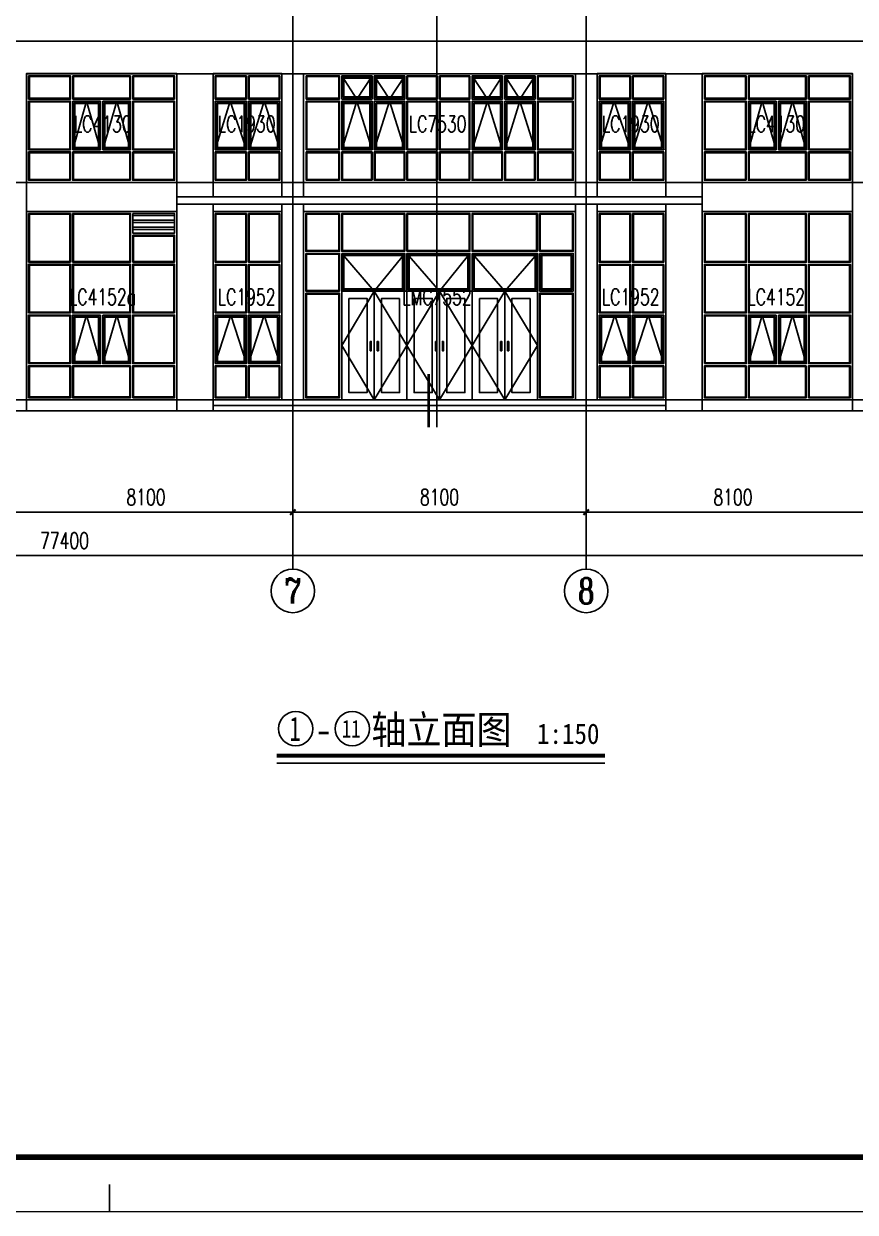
# Model space of a CAD drawing. Extents: x 1738711 to 2346805, y 1189731 to 2516152.
# Drawn here: x 2199747 to 2222697, y 2048190 to 2080978 of the extents above; entities that cross this region are included whole.
import ezdxf
from ezdxf.enums import TextEntityAlignment as Align

# ---------------------------------------------------------------- set-up
doc = ezdxf.new("R2010")
doc.units = 0
doc.header["$LTSCALE"] = 1000
doc.header["$MEASUREMENT"] = 0
doc.linetypes.add('复件 140224通州运河二期售楼部条件图_t3$0$X-ME SHAFT SH$0$X-B2$0$WATER_LINE', pattern=[0])
for name, color, linetype in [('2', 41, 'Continuous'), ('AXIS', 3, 'Continuous'), ('AXIS_TEXT', 7, 'Continuous'), ('DIM_IDEN', 3, 'Continuous'), ('DIM_SYMB', 3, 'Continuous'), ('DOTE', 1, 'Continuous'), ('PUB_TEXT', 7, 'Continuous'), ('TK', 4, 'Continuous'), ('WINDOW', 144, 'Continuous'), ('WINDOW_TEXT', 7, 'Continuous'), ('切线', 35, 'Continuous'), ('看线', 8, 'Continuous')]:
    doc.layers.add(name, color=color, linetype=linetype)
doc.styles.add('_TCH_AXIS', font='COMPLEX', dxfattribs={"bigfont": 'GBCBIG'})
doc.styles.add('_TCH_DIM_T3', font='SIMPLEX', dxfattribs={"width": 0.705882, "bigfont": 'GBCBIG'})
doc.styles.add('_TCH_WINDOW', font='SIMPLEX', dxfattribs={"height": 3.5, "bigfont": 'GBCBIG'})
doc.styles.add('COMPLEX', font='COMPLEX')
doc.styles.add('宋体', font='SIMSUN.TTF', dxfattribs={"width": 0.75})
doc.styles.add('黑体', font='simhei_0.ttf', dxfattribs={"width": 0.9})
doc.dimstyles.new('_TCH_ARCH&&150', dxfattribs={"dimtxt": 446.25, "dimasz": 150, "dimexe": 375, "dimexo": 450, "dimgap": 189.375, "dimtad": 1, "dimdec": 0, "dimzin": 0, "dimdsep": 46, "dimtxsty": '_TCH_DIM_T3', "dimblk": 'ARCHTICK', "dimcen": 0.09, "dimclrt": 7, "dimazin": 2, "dimtfac": 1, "dimtdec": 0, "dimtix": 1, "dimtmove": 2, "dimatfit": 3, "dimfxl": 1, "dimtolj": 1, "dimtzin": 0, "dimarcsym": 0})

# ---------------------------------------------------------------- blocks, each defined once
blk = doc.blocks.new('hreahrehreh')
at = {"layer": 'WINDOW', "linetype": '复件 140224通州运河二期售楼部条件图_t3$0$X-ME SHAFT SH$0$X-B2$0$WATER_LINE'}
for p, q in [((1926460, 1285758), (1926460, 1287098)), ((1927230, 1287098), (1926460, 1287098)), ((1927230, 1287098), (1927230, 1285758)), ((1927290, 1287098), (1927290, 1285758)), ((1928060, 1287098), (1927290, 1287098)), ((1928060, 1285758), (1928060, 1287098)), ((1927230, 1285758), (1926460, 1285758)), ((1928060, 1285758), (1927290, 1285758))]:
    blk.add_line(p, q, dxfattribs=at)
at = {"layer": 'WINDOW', "color": 4, "linetype": '复件 140224通州运河二期售楼部条件图_t3$0$X-ME SHAFT SH$0$X-B2$0$WATER_LINE'}
blk.add_lwpolyline([(1929335, 1284858), (1925185, 1284858), (1925185, 1287858), (1929335, 1287858)], close=True, dxfattribs=at)
at = {"layer": 'WINDOW', "linetype": '复件 140224通州运河二期售楼部条件图_t3$0$X-ME SHAFT SH$0$X-B2$0$WATER_LINE'}
for points in [[(1925245, 1287158), (1925245, 1287798), (1926400, 1287798), (1926400, 1287158), (1925245, 1287158)], [(1928060, 1287798), (1928060, 1287158), (1926460, 1287158), (1926460, 1287798), (1928060, 1287798)], [(1929275, 1287158), (1928120, 1287158), (1928120, 1287798), (1929275, 1287798), (1929275, 1287158)], [(1925245, 1285758), (1925245, 1287098), (1926400, 1287098), (1926400, 1285758), (1925245, 1285758)], [(1929275, 1287098), (1929275, 1285758), (1928120, 1285758), (1928120, 1287098), (1929275, 1287098)], [(1926400, 1284918), (1925245, 1284918), (1925245, 1285698), (1926400, 1285698), (1926400, 1284918)], [(1928060, 1284918), (1926460, 1284918), (1926460, 1285698), (1928060, 1285698), (1928060, 1284918)], [(1928120, 1285698), (1929275, 1285698), (1929275, 1284918), (1928120, 1284918), (1928120, 1285698)]]:
    blk.add_lwpolyline(points, dxfattribs=at)
for points in [[(1925265, 1287178), (1925265, 1287778), (1926380, 1287778), (1926380, 1287178)], [(1928040, 1287778), (1928040, 1287178), (1926480, 1287178), (1926480, 1287778)], [(1929255, 1287178), (1928140, 1287178), (1928140, 1287778), (1929255, 1287778)], [(1925265, 1285778), (1925265, 1287078), (1926380, 1287078), (1926380, 1285778)], [(1926500, 1287058), (1927190, 1287058), (1927190, 1285798), (1926500, 1285798)], [(1926520, 1287038), (1927170, 1287038), (1927170, 1285818), (1926520, 1285818)], [(1927330, 1285798), (1928020, 1285798), (1928020, 1287058), (1927330, 1287058)], [(1927350, 1285818), (1928000, 1285818), (1928000, 1287038), (1927350, 1287038)], [(1929255, 1287078), (1929255, 1285778), (1928140, 1285778), (1928140, 1287078)], [(1926380, 1284938), (1925265, 1284938), (1925265, 1285678), (1926380, 1285678)], [(1928040, 1284938), (1926480, 1284938), (1926480, 1285678), (1928040, 1285678)], [(1928140, 1285678), (1929255, 1285678), (1929255, 1284938), (1928140, 1284938)]]:
    blk.add_lwpolyline(points, close=True, dxfattribs=at)
at = {"layer": '看线'}
for points in [[(1927230, 1285758), (1926845, 1287098), (1926462, 1285758)], [(1927290, 1285758), (1927675, 1287098), (1928058, 1285758)]]:
    blk.add_lwpolyline(points, dxfattribs=at)
blk = doc.blocks.new('y54qy43erayh')
at = {"layer": 'WINDOW', "linetype": '复件 140224通州运河二期售楼部条件图_t3$0$X-ME SHAFT SH$0$X-B2$0$WATER_LINE'}
for p, q in [((1919488, 1287098), (1918628, 1287098)), ((1919488, 1285758), (1919488, 1287098)), ((1919548, 1285758), (1919548, 1287098)), ((1920408, 1287098), (1919548, 1287098)), ((1919488, 1285758), (1918628, 1285758)), ((1920408, 1285758), (1919548, 1285758))]:
    blk.add_line(p, q, dxfattribs=at)
at = {"layer": 'WINDOW', "color": 4, "linetype": '复件 140224通州运河二期售楼部条件图_t3$0$X-ME SHAFT SH$0$X-B2$0$WATER_LINE'}
blk.add_lwpolyline([(1920468, 1284858), (1918568, 1284858), (1918568, 1287858), (1920468, 1287858)], close=True, dxfattribs=at)
at = {"layer": 'WINDOW', "linetype": '复件 140224通州运河二期售楼部条件图_t3$0$X-ME SHAFT SH$0$X-B2$0$WATER_LINE'}
for points in [[(1918628, 1287158), (1918628, 1287798), (1919488, 1287798), (1919488, 1287158), (1918628, 1287158)], [(1920408, 1287158), (1919548, 1287158), (1919548, 1287798), (1920408, 1287798), (1920408, 1287158)], [(1918628, 1285758), (1918628, 1287098)], [(1920408, 1287098), (1920408, 1285758)], [(1919488, 1285698), (1919488, 1284918), (1918628, 1284918), (1918628, 1285698), (1919488, 1285698)], [(1920408, 1285698), (1920408, 1284918), (1919548, 1284918), (1919548, 1285698), (1920408, 1285698)]]:
    blk.add_lwpolyline(points, dxfattribs=at)
for points in [[(1918648, 1287178), (1918648, 1287778), (1919468, 1287778), (1919468, 1287178)], [(1920388, 1287178), (1919568, 1287178), (1919568, 1287778), (1920388, 1287778)], [(1918668, 1287058), (1919448, 1287058), (1919448, 1285798), (1918668, 1285798)], [(1918688, 1287038), (1919428, 1287038), (1919428, 1285818), (1918688, 1285818)], [(1920368, 1287058), (1919588, 1287058), (1919588, 1285798), (1920368, 1285798)], [(1920348, 1287038), (1919608, 1287038), (1919608, 1285818), (1920348, 1285818)], [(1919468, 1285678), (1919468, 1284938), (1918648, 1284938), (1918648, 1285678)], [(1920388, 1285678), (1920388, 1284938), (1919568, 1284938), (1919568, 1285678)]]:
    blk.add_lwpolyline(points, close=True, dxfattribs=at)
at = {"layer": '看线'}
for points in [[(1918628, 1285758), (1919043, 1287098), (1919488, 1285758)], [(1919563, 1285758), (1919978, 1287098), (1920423, 1285758)]]:
    blk.add_lwpolyline(points, dxfattribs=at)
blk = doc.blocks.new('hjertaherahreh')
at = {"layer": 'WINDOW', "linetype": '复件 140224通州运河二期售楼部条件图_t3$0$X-ME SHAFT SH$0$X-B2$0$WATER_LINE'}
for p, q in [((1954356, 1319499), (1954356, 1320839)), ((1955196, 1320839), (1954356, 1320839)), ((1955196, 1319499), (1955196, 1320839)), ((1956096, 1320839), (1955256, 1320839)), ((1955256, 1319499), (1955256, 1320839)), ((1956096, 1320839), (1956096, 1319499)), ((1956996, 1320839), (1956156, 1320839)), ((1956156, 1320839), (1956156, 1319499)), ((1956996, 1320839), (1956996, 1319499)), ((1957896, 1320839), (1957056, 1320839)), ((1957056, 1319499), (1957056, 1320839)), ((1957896, 1320839), (1957896, 1319499)), ((1958796, 1320839), (1957956, 1320839)), ((1957956, 1319499), (1957956, 1320839)), ((1958796, 1320839), (1958796, 1319499)), ((1955196, 1319499), (1954356, 1319499)), ((1956096, 1319499), (1955256, 1319499)), ((1956996, 1319499), (1956156, 1319499)), ((1957896, 1319499), (1957056, 1319499)), ((1958796, 1319499), (1957956, 1319499))]:
    blk.add_line(p, q, dxfattribs=at)
at = {"layer": 'WINDOW', "color": 4, "linetype": '复件 140224通州运河二期售楼部条件图_t3$0$X-ME SHAFT SH$0$X-B2$0$WATER_LINE'}
blk.add_lwpolyline([(1959906, 1318599), (1952406, 1318599), (1952406, 1321599), (1959906, 1321599)], close=True, dxfattribs=at)
at = {"layer": 'WINDOW', "linetype": '复件 140224通州运河二期售楼部条件图_t3$0$X-ME SHAFT SH$0$X-B2$0$WATER_LINE'}
for points in [[(1952477, 1320899), (1952477, 1321539), (1953396, 1321539), (1953396, 1320899), (1952477, 1320899)], [(1953456, 1320899), (1953456, 1321539), (1954296, 1321539), (1954296, 1320899), (1953456, 1320899)], [(1955196, 1321539), (1955196, 1320899), (1954356, 1320899), (1954356, 1321539), (1955196, 1321539)], [(1956096, 1321539), (1956096, 1320899), (1955256, 1320899), (1955256, 1321539), (1956096, 1321539)], [(1956996, 1321539), (1956996, 1320899), (1956156, 1320899), (1956156, 1321539), (1956996, 1321539)], [(1957896, 1321539), (1957896, 1320899), (1957056, 1320899), (1957056, 1321539), (1957896, 1321539)], [(1958796, 1321539), (1958796, 1320899), (1957956, 1320899), (1957956, 1321539), (1958796, 1321539)], [(1959846, 1320899), (1958856, 1320899), (1958856, 1321539), (1959846, 1321539), (1959846, 1320899)], [(1952477, 1319499), (1952477, 1320839), (1953396, 1320839), (1953396, 1319499), (1952477, 1319499)], [(1953456, 1319499), (1953456, 1320839), (1954296, 1320839), (1954296, 1319499), (1953456, 1319499)], [(1959846, 1320839), (1959846, 1319499), (1958856, 1319499), (1958856, 1320839), (1959846, 1320839)], [(1953396, 1318659), (1952477, 1318659), (1952477, 1319439), (1953396, 1319439), (1953396, 1318659)], [(1954296, 1318659), (1953456, 1318659), (1953456, 1319439), (1954296, 1319439), (1954296, 1318659)], [(1955196, 1318659), (1954356, 1318659), (1954356, 1319439), (1955196, 1319439), (1955196, 1318659)], [(1956096, 1318659), (1955256, 1318659), (1955256, 1319439), (1956096, 1319439), (1956096, 1318659)], [(1956996, 1318659), (1956156, 1318659), (1956156, 1319439), (1956996, 1319439), (1956996, 1318659)], [(1957896, 1318659), (1957056, 1318659), (1957056, 1319439), (1957896, 1319439), (1957896, 1318659)], [(1958796, 1318659), (1957956, 1318659), (1957956, 1319439), (1958796, 1319439), (1958796, 1318659)], [(1958856, 1319439), (1959846, 1319439), (1959846, 1318659), (1958856, 1318659), (1958856, 1319439)]]:
    blk.add_lwpolyline(points, dxfattribs=at)
for points in [[(1952497, 1320919), (1952497, 1321519), (1953376, 1321519), (1953376, 1320919)], [(1953496, 1320939), (1953496, 1321499), (1954256, 1321499), (1954256, 1320939)], [(1953516, 1320959), (1953516, 1321479), (1954236, 1321479), (1954236, 1320959)], [(1955156, 1321499), (1955156, 1320939), (1954396, 1320939), (1954396, 1321499)], [(1955136, 1321479), (1955136, 1320959), (1954416, 1320959), (1954416, 1321479)], [(1956076, 1321519), (1956076, 1320919), (1955276, 1320919), (1955276, 1321519)], [(1956976, 1321519), (1956976, 1320919), (1956176, 1320919), (1956176, 1321519)], [(1957856, 1321499), (1957856, 1320939), (1957096, 1320939), (1957096, 1321499)], [(1957836, 1321479), (1957836, 1320959), (1957116, 1320959), (1957116, 1321479)], [(1958756, 1321499), (1958756, 1320939), (1957996, 1320939), (1957996, 1321499)], [(1958736, 1321479), (1958736, 1320959), (1958016, 1320959), (1958016, 1321479)], [(1959826, 1320919), (1958876, 1320919), (1958876, 1321519), (1959826, 1321519)], [(1952497, 1319519), (1952497, 1320819), (1953376, 1320819), (1953376, 1319519)], [(1953496, 1319539), (1953496, 1320799), (1954256, 1320799), (1954256, 1319539)], [(1953516, 1319559), (1953516, 1320779), (1954236, 1320779), (1954236, 1319559)], [(1954396, 1320799), (1955156, 1320799), (1955156, 1319539), (1954396, 1319539)], [(1954416, 1320779), (1955136, 1320779), (1955136, 1319559), (1954416, 1319559)], [(1955276, 1320819), (1956076, 1320819), (1956076, 1319519), (1955276, 1319519)], [(1956176, 1320819), (1956976, 1320819), (1956976, 1319519), (1956176, 1319519)], [(1957096, 1320799), (1957856, 1320799), (1957856, 1319539), (1957096, 1319539)], [(1957116, 1320779), (1957836, 1320779), (1957836, 1319559), (1957116, 1319559)], [(1957996, 1320799), (1958756, 1320799), (1958756, 1319539), (1957996, 1319539)], [(1958016, 1320779), (1958736, 1320779), (1958736, 1319559), (1958016, 1319559)], [(1959826, 1320819), (1959826, 1319519), (1958876, 1319519), (1958876, 1320819)], [(1953376, 1318679), (1952497, 1318679), (1952497, 1319419), (1953376, 1319419)], [(1954276, 1318679), (1953476, 1318679), (1953476, 1319419), (1954276, 1319419)], [(1955176, 1318679), (1954376, 1318679), (1954376, 1319419), (1955176, 1319419)], [(1956076, 1318679), (1955276, 1318679), (1955276, 1319419), (1956076, 1319419)], [(1956976, 1318679), (1956176, 1318679), (1956176, 1319419), (1956976, 1319419)], [(1957876, 1318679), (1957076, 1318679), (1957076, 1319419), (1957876, 1319419)], [(1958776, 1318679), (1957976, 1318679), (1957976, 1319419), (1958776, 1319419)], [(1958876, 1319419), (1959826, 1319419), (1959826, 1318679), (1958876, 1318679)]]:
    blk.add_lwpolyline(points, close=True, dxfattribs=at)
at = {"layer": '看线'}
for points in [[(1953456, 1321539), (1953876, 1320899), (1954296, 1321539)], [(1954356, 1321539), (1954776, 1320899), (1955196, 1321539)], [(1957056, 1321539), (1957476, 1320899), (1957896, 1321539)], [(1957956, 1321539), (1958376, 1320899), (1958796, 1321539)], [(1953456, 1319499), (1953876, 1320839), (1954296, 1319499)], [(1954356, 1319499), (1954776, 1320839), (1955196, 1319499)], [(1957056, 1319499), (1957476, 1320839), (1957896, 1319499)], [(1957956, 1319499), (1958376, 1320839), (1958796, 1319499)]]:
    blk.add_lwpolyline(points, dxfattribs=at)
blk = doc.blocks.new('heraheraherh333')
at = {"layer": '看线'}
h = blk.add_hatch(dxfattribs=at)
h.set_pattern_fill('ANSI32', color=256, scale=40, angle=135, style=0)
h.set_pattern_definition([(180, (0, 0), (-1e-14, -190.5), []), (180, (-63.5, 63.5), (-1e-14, -190.5), [])])
h.paths.add_polyline_path([(1959710, 1290063), (1959710, 1289523), (1960865, 1289523), (1960865, 1290063)])
at = {"layer": 'WINDOW', "color": 4, "linetype": '复件 140224通州运河二期售楼部条件图_t3$0$X-ME SHAFT SH$0$X-B2$0$WATER_LINE'}
blk.add_lwpolyline([(1956775, 1290123), (1960925, 1290123), (1960925, 1284923), (1956775, 1284923)], close=True, dxfattribs=at)
at = {"layer": 'WINDOW', "linetype": '复件 140224通州运河二期售楼部条件图_t3$0$X-ME SHAFT SH$0$X-B2$0$WATER_LINE'}
for points in [[(1957990, 1290063), (1957990, 1288723), (1956835, 1288723), (1956835, 1290063), (1957990, 1290063)], [(1958050, 1290063), (1959650, 1290063), (1959650, 1288723), (1958050, 1288723), (1958050, 1290063)], [(1959710, 1290063), (1959710, 1289523), (1960865, 1289523), (1960865, 1290063), (1959710, 1290063)], [(1959710, 1289463), (1959710, 1288723), (1960865, 1288723), (1960865, 1289463), (1959710, 1289463)], [(1956835, 1287323), (1956835, 1288663), (1957990, 1288663), (1957990, 1287323), (1956835, 1287323)], [(1959650, 1288663), (1959650, 1287323), (1958050, 1287323), (1958050, 1288663), (1959650, 1288663)], [(1960865, 1287323), (1960865, 1288663), (1959710, 1288663), (1959710, 1287323), (1960865, 1287323)], [(1956835, 1285923), (1956835, 1287263), (1957990, 1287263), (1957990, 1285923), (1956835, 1285923)], [(1958820, 1287263), (1958820, 1285923), (1958050, 1285923), (1958050, 1287263), (1958820, 1287263)], [(1958880, 1287263), (1959650, 1287263), (1959650, 1285923), (1958880, 1285923), (1958880, 1287263)], [(1960865, 1285923), (1960865, 1287263), (1959710, 1287263), (1959710, 1285923), (1960865, 1285923)], [(1957990, 1284983), (1956835, 1284983), (1956835, 1285863), (1957990, 1285863), (1957990, 1284983)], [(1959650, 1285863), (1959650, 1284983), (1958050, 1284983), (1958050, 1285863), (1959650, 1285863)], [(1959710, 1284983), (1960865, 1284983), (1960865, 1285863), (1959710, 1285863), (1959710, 1284983)]]:
    blk.add_lwpolyline(points, dxfattribs=at)
for points in [[(1957970, 1290043), (1957970, 1288743), (1956855, 1288743), (1956855, 1290043)], [(1958070, 1290043), (1959630, 1290043), (1959630, 1288743), (1958070, 1288743)], [(1959730, 1289443), (1959730, 1288743), (1960845, 1288743), (1960845, 1289443)], [(1956855, 1287343), (1956855, 1288643), (1957970, 1288643), (1957970, 1287343)], [(1959630, 1288643), (1959630, 1287343), (1958070, 1287343), (1958070, 1288643)], [(1960845, 1287343), (1960845, 1288643), (1959730, 1288643), (1959730, 1287343)], [(1956855, 1285943), (1956855, 1287243), (1957970, 1287243), (1957970, 1285943)], [(1958780, 1287223), (1958780, 1285963), (1958090, 1285963), (1958090, 1287223)], [(1958760, 1287203), (1958760, 1285983), (1958110, 1285983), (1958110, 1287203)], [(1958920, 1287223), (1959610, 1287223), (1959610, 1285963), (1958920, 1285963)], [(1958940, 1287203), (1959590, 1287203), (1959590, 1285983), (1958940, 1285983)], [(1960845, 1285943), (1960845, 1287243), (1959730, 1287243), (1959730, 1285943)], [(1957970, 1285003), (1956855, 1285003), (1956855, 1285843), (1957970, 1285843)], [(1959630, 1285843), (1959630, 1285003), (1958070, 1285003), (1958070, 1285843)], [(1959730, 1285003), (1960845, 1285003), (1960845, 1285843), (1959730, 1285843)]]:
    blk.add_lwpolyline(points, close=True, dxfattribs=at)
at = {"layer": '看线'}
for points in [[(1958050, 1285923), (1958435, 1287263), (1958820, 1285923)], [(1958880, 1285923), (1959265, 1287263), (1959650, 1285923)]]:
    blk.add_lwpolyline(points, dxfattribs=at)
blk = doc.blocks.new('jrthjtrehre')
at = {"layer": 'WINDOW', "color": 4, "linetype": '复件 140224通州运河二期售楼部条件图_t3$0$X-ME SHAFT SH$0$X-B2$0$WATER_LINE'}
blk.add_lwpolyline([(1942050, 1282288), (1943950, 1282288), (1943950, 1277088), (1942050, 1277088)], close=True, dxfattribs=at)
at = {"layer": 'WINDOW', "linetype": '复件 140224通州运河二期售楼部条件图_t3$0$X-ME SHAFT SH$0$X-B2$0$WATER_LINE'}
for points in [[(1942970, 1282228), (1942970, 1280888), (1942110, 1280888), (1942110, 1282228), (1942970, 1282228)], [(1943030, 1282228), (1943890, 1282228), (1943890, 1280888), (1943030, 1280888), (1943030, 1282228)], [(1942110, 1279488), (1942110, 1280828), (1942970, 1280828), (1942970, 1279488), (1942110, 1279488)], [(1943890, 1280828), (1943890, 1279488), (1943030, 1279488), (1943030, 1280828), (1943890, 1280828)], [(1942110, 1278088), (1942110, 1279428), (1942970, 1279428), (1942970, 1278088), (1942110, 1278088)], [(1943890, 1279428), (1943890, 1278088), (1943030, 1278088), (1943030, 1279428), (1943890, 1279428)], [(1942970, 1277148), (1942110, 1277148), (1942110, 1278028), (1942970, 1278028), (1942970, 1277148)], [(1943890, 1278028), (1943890, 1277148), (1943030, 1277148), (1943030, 1278028), (1943890, 1278028)]]:
    blk.add_lwpolyline(points, dxfattribs=at)
for points in [[(1942950, 1282208), (1942950, 1280908), (1942130, 1280908), (1942130, 1282208)], [(1943050, 1282208), (1943870, 1282208), (1943870, 1280908), (1943050, 1280908)], [(1942130, 1279508), (1942130, 1280808), (1942950, 1280808), (1942950, 1279508)], [(1943870, 1280808), (1943870, 1279508), (1943050, 1279508), (1943050, 1280808)], [(1942150, 1278128), (1942150, 1279388), (1942930, 1279388), (1942930, 1278128)], [(1942170, 1278148), (1942170, 1279368), (1942910, 1279368), (1942910, 1278148)], [(1943850, 1279388), (1943850, 1278128), (1943070, 1278128), (1943070, 1279388)], [(1943830, 1279368), (1943830, 1278148), (1943090, 1278148), (1943090, 1279368)], [(1942950, 1277168), (1942130, 1277168), (1942130, 1278008), (1942950, 1278008)], [(1943870, 1278008), (1943870, 1277168), (1943050, 1277168), (1943050, 1278008)]]:
    blk.add_lwpolyline(points, close=True, dxfattribs=at)
at = {"layer": '看线'}
for points in [[(1942110, 1278088), (1942540, 1279428), (1942970, 1278088)], [(1943030, 1278088), (1943460, 1279428), (1943890, 1278088)]]:
    blk.add_lwpolyline(points, dxfattribs=at)
blk = doc.blocks.new('jrthertareh')
at = {"layer": 'WINDOW', "color": 4, "linetype": '复件 140224通州运河二期售楼部条件图_t3$0$X-ME SHAFT SH$0$X-B2$0$WATER_LINE'}
blk.add_lwpolyline([(1950586, 1282584), (1954736, 1282584), (1954736, 1277384), (1950586, 1277384)], close=True, dxfattribs=at)
at = {"layer": 'WINDOW', "linetype": '复件 140224通州运河二期售楼部条件图_t3$0$X-ME SHAFT SH$0$X-B2$0$WATER_LINE'}
for points in [[(1951801, 1282524), (1951801, 1281184), (1950646, 1281184), (1950646, 1282524), (1951801, 1282524)], [(1951861, 1282524), (1953461, 1282524), (1953461, 1281184), (1951861, 1281184), (1951861, 1282524)], [(1953521, 1282524), (1953521, 1281184), (1954676, 1281184), (1954676, 1282524), (1953521, 1282524)], [(1950646, 1279784), (1950646, 1281124), (1951801, 1281124), (1951801, 1279784), (1950646, 1279784)], [(1953461, 1281124), (1953461, 1279784), (1951861, 1279784), (1951861, 1281124), (1953461, 1281124)], [(1954676, 1279784), (1954676, 1281124), (1953521, 1281124), (1953521, 1279784), (1954676, 1279784)], [(1950646, 1278384), (1950646, 1279724), (1951801, 1279724), (1951801, 1278384), (1950646, 1278384)], [(1952631, 1279724), (1952631, 1278384), (1951861, 1278384), (1951861, 1279724), (1952631, 1279724)], [(1952691, 1279724), (1953461, 1279724), (1953461, 1278384), (1952691, 1278384), (1952691, 1279724)], [(1954676, 1278384), (1954676, 1279724), (1953521, 1279724), (1953521, 1278384), (1954676, 1278384)], [(1951801, 1277444), (1950646, 1277444), (1950646, 1278324), (1951801, 1278324), (1951801, 1277444)], [(1953461, 1278324), (1953461, 1277444), (1951861, 1277444), (1951861, 1278324), (1953461, 1278324)], [(1953521, 1277444), (1954676, 1277444), (1954676, 1278324), (1953521, 1278324), (1953521, 1277444)]]:
    blk.add_lwpolyline(points, dxfattribs=at)
for points in [[(1951781, 1282504), (1951781, 1281204), (1950666, 1281204), (1950666, 1282504)], [(1951881, 1282504), (1953441, 1282504), (1953441, 1281204), (1951881, 1281204)], [(1953541, 1282504), (1953541, 1281204), (1954656, 1281204), (1954656, 1282504)], [(1950666, 1279804), (1950666, 1281104), (1951781, 1281104), (1951781, 1279804)], [(1953441, 1281104), (1953441, 1279804), (1951881, 1279804), (1951881, 1281104)], [(1954656, 1279804), (1954656, 1281104), (1953541, 1281104), (1953541, 1279804)], [(1950666, 1278404), (1950666, 1279704), (1951781, 1279704), (1951781, 1278404)], [(1952591, 1279684), (1952591, 1278424), (1951901, 1278424), (1951901, 1279684)], [(1952571, 1279664), (1952571, 1278444), (1951921, 1278444), (1951921, 1279664)], [(1952731, 1279684), (1953421, 1279684), (1953421, 1278424), (1952731, 1278424)], [(1952751, 1279664), (1953401, 1279664), (1953401, 1278444), (1952751, 1278444)], [(1954656, 1278404), (1954656, 1279704), (1953541, 1279704), (1953541, 1278404)], [(1951781, 1277464), (1950666, 1277464), (1950666, 1278304), (1951781, 1278304)], [(1953441, 1278304), (1953441, 1277464), (1951881, 1277464), (1951881, 1278304)], [(1953541, 1277464), (1954656, 1277464), (1954656, 1278304), (1953541, 1278304)]]:
    blk.add_lwpolyline(points, close=True, dxfattribs=at)
at = {"layer": '看线'}
for points in [[(1951861, 1278384), (1952246, 1279724), (1952631, 1278384)], [(1952691, 1278384), (1953076, 1279724), (1953461, 1278384)]]:
    blk.add_lwpolyline(points, dxfattribs=at)
blk = doc.blocks.new('jhtaer4herherhre')
at = {"layer": 'WINDOW', "linetype": '复件 140224通州运河二期售楼部条件图_t3$0$X-ME SHAFT SH$0$X-B2$0$WATER_LINE'}
for p, q in [((2033500, 1316963), (2033500, 1313963)), ((2035300, 1316963), (2035300, 1313963)), ((2037100, 1316963), (2037100, 1313963))]:
    blk.add_line(p, q, dxfattribs=at)
at = {"layer": 'WINDOW', "color": 4, "linetype": '复件 140224通州运河二期售楼部条件图_t3$0$X-ME SHAFT SH$0$X-B2$0$WATER_LINE'}
blk.add_lwpolyline([(2039050, 1319163), (2031550, 1319163), (2031550, 1313963), (2039050, 1313963)], close=True, dxfattribs=at)
at = {"layer": 'WINDOW', "linetype": '复件 140224通州运河二期售楼部条件图_t3$0$X-ME SHAFT SH$0$X-B2$0$WATER_LINE'}
for points in [[(2032540, 1319103), (2031610, 1319103), (2031610, 1318063), (2032540, 1318063), (2032540, 1319103)], [(2034340, 1319103), (2032600, 1319103), (2032600, 1318063), (2034340, 1318063), (2034340, 1319103)], [(2034400, 1319103), (2034400, 1318063), (2036140, 1318063), (2036140, 1319103), (2034400, 1319103)], [(2038000, 1319103), (2036200, 1319103), (2036200, 1318063), (2038000, 1318063), (2038000, 1319103)], [(2038990, 1319103), (2038060, 1319103), (2038060, 1318063), (2038990, 1318063), (2038990, 1319103)], [(2031610, 1318003), (2031610, 1316963), (2032540, 1316963), (2032540, 1318003), (2031610, 1318003)], [(2032600, 1318003), (2032600, 1316963), (2034340, 1316963), (2034340, 1318003), (2032600, 1318003)], [(2036140, 1316963), (2036140, 1318003), (2034400, 1318003), (2034400, 1316963), (2036140, 1316963)], [(2036200, 1318003), (2036200, 1316963), (2038000, 1316963), (2038000, 1318003), (2036200, 1318003)], [(2038060, 1318003), (2038060, 1316963), (2038990, 1316963), (2038990, 1318003), (2038060, 1318003)], [(2031610, 1316903), (2031610, 1314023), (2032540, 1314023), (2032540, 1316903), (2031610, 1316903)], [(2038060, 1316903), (2038060, 1314023), (2038990, 1314023), (2038990, 1316903), (2038060, 1316903)]]:
    blk.add_lwpolyline(points, dxfattribs=at)
for points in [[(2032520, 1319083), (2031630, 1319083), (2031630, 1318083), (2032520, 1318083)], [(2034320, 1319083), (2032620, 1319083), (2032620, 1318083), (2034320, 1318083)], [(2034420, 1319083), (2034420, 1318083), (2036120, 1318083), (2036120, 1319083)], [(2037980, 1319083), (2036220, 1319083), (2036220, 1318083), (2037980, 1318083)], [(2038970, 1319083), (2038080, 1319083), (2038080, 1318083), (2038970, 1318083)], [(2031630, 1317983), (2031630, 1316983), (2032520, 1316983), (2032520, 1317983)], [(2032640, 1317963), (2032640, 1317003), (2034300, 1317003), (2034300, 1317963)], [(2032660, 1317943), (2032660, 1317023), (2034280, 1317023), (2034280, 1317943)], [(2036100, 1317003), (2036100, 1317963), (2034440, 1317963), (2034440, 1317003)], [(2036080, 1317023), (2036080, 1317943), (2034460, 1317943), (2034460, 1317023)], [(2036240, 1317963), (2036240, 1317003), (2037960, 1317003), (2037960, 1317963)], [(2036260, 1317943), (2036260, 1317023), (2037940, 1317023), (2037940, 1317943)], [(2038100, 1317963), (2038100, 1317003), (2038950, 1317003), (2038950, 1317963)], [(2038120, 1317943), (2038120, 1317023), (2038930, 1317023), (2038930, 1317943)], [(2031630, 1316883), (2031630, 1314043), (2032520, 1314043), (2032520, 1316883)], [(2032600, 1313963), (2034400, 1313963), (2034400, 1316963), (2032600, 1316963)], [(2034400, 1313963), (2036200, 1313963), (2036200, 1316963), (2034400, 1316963)], [(2036200, 1313963), (2038000, 1313963), (2038000, 1316963), (2036200, 1316963)], [(2038080, 1316883), (2038080, 1314043), (2038970, 1314043), (2038970, 1316883)], [(2032800, 1316763), (2033300, 1316763), (2033300, 1314163), (2032800, 1314163)], [(2034200, 1316763), (2033700, 1316763), (2033700, 1314163), (2034200, 1314163)], [(2034600, 1316763), (2035100, 1316763), (2035100, 1314163), (2034600, 1314163)], [(2036000, 1316763), (2035500, 1316763), (2035500, 1314163), (2036000, 1314163)], [(2036400, 1316763), (2036900, 1316763), (2036900, 1314163), (2036400, 1314163)], [(2037800, 1316763), (2037300, 1316763), (2037300, 1314163), (2037800, 1314163)]]:
    blk.add_lwpolyline(points, close=True, dxfattribs=at)
at = {"layer": '看线'}
for points in [[(2034340, 1318003), (2033500, 1316963), (2032600, 1318003)], [(2036140, 1318003), (2035300, 1316963), (2034400, 1318003)], [(2038000, 1318003), (2037100, 1316963), (2036200, 1318003)], [(2033500, 1316963), (2032600, 1315463), (2033500, 1313963)], [(2033500, 1316963), (2034400, 1315463), (2033500, 1313963)], [(2035300, 1316963), (2034400, 1315463), (2035300, 1313963)], [(2035300, 1316963), (2036200, 1315463), (2035300, 1313963)], [(2037100, 1316963), (2036200, 1315463), (2037100, 1313963)], [(2037100, 1316963), (2038000, 1315463), (2037100, 1313963)]]:
    blk.add_lwpolyline(points, dxfattribs=at)
for points in [[(2033387, 1315574), (2033418, 1315574), (2033418, 1315317), (2033387, 1315317)], [(2033613, 1315574), (2033581, 1315574), (2033581, 1315317), (2033613, 1315317)], [(2035187, 1315574), (2035218, 1315574), (2035218, 1315317), (2035187, 1315317)], [(2035413, 1315574), (2035381, 1315574), (2035381, 1315317), (2035413, 1315317)], [(2036987, 1315574), (2037018, 1315574), (2037018, 1315317), (2036987, 1315317)], [(2037213, 1315574), (2037181, 1315574), (2037181, 1315317), (2037213, 1315317)]]:
    blk.add_lwpolyline(points, close=True, dxfattribs=at)
blk = doc.blocks.new('hjashrtahreahe')
blk.add_line((42800, 0), (42800, 500))
at = {"const_width": 25}
blk.add_lwpolyline([(42800, 500), (42800, 0)], dxfattribs=at)
at = {"layer": 'TK', "color": 7, "const_width": 25}
blk.add_lwpolyline([(0, 59400), (84100, 59400), (84100, 0), (0, 0)], close=True, dxfattribs=at)
at = {"layer": 'TK', "color": 3, "const_width": 100}
blk.add_lwpolyline([(2500, 1000), (2500, 58400), (83100, 58400), (83100, 1000)], close=True, dxfattribs=at)
at = {"layer": 'TK', "style": '宋体', "width": 0.75}
for tag, height, p in [('项目负责人', 350, (6003, 57089)), ('专业负责人', 350, (6003, 56224)), ('设计人', 350, (6003, 55419)), ('版号1', 250, (77304, 22193)), ('时间1', 250, (82405, 22193)), ('版号2', 250, (77304, 21593)), ('时间2', 250, (82405, 21593)), ('版号3', 250, (77304, 20993)), ('时间3', 250, (82405, 20993)), ('建筑会签', 0.0001, (78978, 2403)), ('电气会签', 0.0001, (82128, 2403)), ('结构会签', 0.0001, (78978, 1803)), ('暖通会签', 0.0001, (82128, 1803)), ('给排水会签', 0.0001, (78978, 1250)), ('智能化会签', 0.0001, (82128, 1250))]:
    blk.add_attdef(tag, text='', height=height, dxfattribs=at).set_placement(p, align=Align.CENTER)
for tag, p in [('合作设计单位', (80816, 48986)), ('版号说明1', (79854, 22318)), ('版号说明2', (79854, 21718)), ('版号说明3', (79854, 21118)), ('浙江绿储科技有限公司', (80545, 16036)), ('百兆瓦级集中式熔盐储能关键', (80545, 14953)), ('设备研发及制造基地项目', (80545, 14603)), ('1#研发楼', (80545, 13636)), ('图名', (80545, 12436)), ('工程编号', (78978, 11461)), ('子项编号', (82128, 11461)), ('建筑', (78978, 10711)), ('图号', (82128, 10711)), ('施工图', (78978, 9961)), ('2023.03', (82128, 9961)), ('审定', (79353, 8461)), ('审核', (79353, 7711)), ('工程负责', (79353, 6961)), ('专业负责', (79353, 6211)), ('设计', (79353, 5461)), ('制图', (79353, 4711)), ('校对', (79353, 3961))]:
    blk.add_attdef(tag, text='', height=250, dxfattribs=at).set_placement(p, align=Align.MIDDLE_CENTER)
blk = doc.blocks.new('_ArchTick')
at = {"color": 0, "linetype": 'ByBlock', "const_width": 0.4}
blk.add_lwpolyline([(-0.5, -0.5), (0.5, 0.5)], dxfattribs=at)
blk = doc.blocks.new('*D3627')
at = {"layer": 'AXIS', "color": 0, "lineweight": -2, "transparency": 16777216}
for p, q in [((2199072, 2069851), (2199072, 2067130)), ((2207172, 2069851), (2207172, 2067130)), ((2199072, 2067505), (2207172, 2067505))]:
    blk.add_line(p, q, dxfattribs=at)
at = {"layer": 'Defpoints', "color": 0, "transparency": 16777216}
for p in [(2199072, 2070301), (2207172, 2070301), (2207172, 2067505)]:
    blk.add_point(p, dxfattribs=at)
at = {"layer": 'AXIS', "color": 0, "lineweight": -2, "transparency": 16777216, "xscale": 150, "yscale": 150, "zscale": 150, "rotation": 180}
blk.add_blockref('_ArchTick', (2199072, 2067505), dxfattribs=at)
at = {"layer": 'AXIS', "color": 0, "lineweight": -2, "transparency": 16777216, "xscale": 150, "yscale": 150, "zscale": 150}
blk.add_blockref('_ArchTick', (2207172, 2067505), dxfattribs=at)
at = {"layer": 'AXIS', "color": 7, "transparency": 16777216, "insert": (2203122, 2067918), "char_height": 446.2, "attachment_point": 5, "style": '_TCH_DIM_T3'}
blk.add_mtext('\\A1;8100', dxfattribs=at)
blk = doc.blocks.new('*D3628')
at = {"layer": 'AXIS', "color": 0, "lineweight": -2, "transparency": 16777216}
for p, q in [((2207172, 2069851), (2207172, 2067130)), ((2215272, 2069851), (2215272, 2067130)), ((2207172, 2067505), (2215272, 2067505))]:
    blk.add_line(p, q, dxfattribs=at)
at = {"layer": 'Defpoints', "color": 0, "transparency": 16777216}
for p in [(2207172, 2070301), (2215272, 2070301), (2215272, 2067505)]:
    blk.add_point(p, dxfattribs=at)
at = {"layer": 'AXIS', "color": 0, "lineweight": -2, "transparency": 16777216, "xscale": 150, "yscale": 150, "zscale": 150, "rotation": 180}
blk.add_blockref('_ArchTick', (2207172, 2067505), dxfattribs=at)
at = {"layer": 'AXIS', "color": 0, "lineweight": -2, "transparency": 16777216, "xscale": 150, "yscale": 150, "zscale": 150}
blk.add_blockref('_ArchTick', (2215272, 2067505), dxfattribs=at)
at = {"layer": 'AXIS', "color": 7, "transparency": 16777216, "insert": (2211222, 2067918), "char_height": 446.2, "attachment_point": 5, "style": '_TCH_DIM_T3'}
blk.add_mtext('\\A1;8100', dxfattribs=at)
blk = doc.blocks.new('*D3629')
at = {"layer": 'AXIS', "color": 0, "lineweight": -2, "transparency": 16777216}
for p, q in [((2215272, 2069851), (2215272, 2067130)), ((2223372, 2069851), (2223372, 2067130)), ((2215272, 2067505), (2223372, 2067505))]:
    blk.add_line(p, q, dxfattribs=at)
at = {"layer": 'Defpoints', "color": 0, "transparency": 16777216}
for p in [(2215272, 2070301), (2223372, 2070301), (2223372, 2067505)]:
    blk.add_point(p, dxfattribs=at)
at = {"layer": 'AXIS', "color": 0, "lineweight": -2, "transparency": 16777216, "xscale": 150, "yscale": 150, "zscale": 150, "rotation": 180}
blk.add_blockref('_ArchTick', (2215272, 2067505), dxfattribs=at)
at = {"layer": 'AXIS', "color": 0, "lineweight": -2, "transparency": 16777216, "xscale": 150, "yscale": 150, "zscale": 150}
blk.add_blockref('_ArchTick', (2223372, 2067505), dxfattribs=at)
at = {"layer": 'AXIS', "color": 7, "transparency": 16777216, "insert": (2219322, 2067918), "char_height": 446.2, "attachment_point": 5, "style": '_TCH_DIM_T3'}
blk.add_mtext('\\A1;8100', dxfattribs=at)
blk = doc.blocks.new('*D3632')
at = {"layer": 'AXIS', "color": 0, "lineweight": -2, "transparency": 16777216}
for p, q in [((2162172, 2069851), (2162172, 2065930)), ((2239572, 2069851), (2239572, 2065930)), ((2162172, 2066305), (2239572, 2066305))]:
    blk.add_line(p, q, dxfattribs=at)
at = {"layer": 'Defpoints', "color": 0, "transparency": 16777216}
for p in [(2162172, 2070301), (2239572, 2070301), (2239572, 2066305)]:
    blk.add_point(p, dxfattribs=at)
at = {"layer": 'AXIS', "color": 0, "lineweight": -2, "transparency": 16777216, "xscale": 150, "yscale": 150, "zscale": 150, "rotation": 180}
blk.add_blockref('_ArchTick', (2162172, 2066305), dxfattribs=at)
at = {"layer": 'AXIS', "color": 0, "lineweight": -2, "transparency": 16777216, "xscale": 150, "yscale": 150, "zscale": 150}
blk.add_blockref('_ArchTick', (2239572, 2066305), dxfattribs=at)
at = {"layer": 'AXIS', "color": 7, "transparency": 16777216, "insert": (2200872, 2066718), "char_height": 446.2, "attachment_point": 5, "style": '_TCH_DIM_T3'}
blk.add_mtext('\\A1;77400', dxfattribs=at)
blk = doc.blocks.new('_AXISO')
blk.add_circle((0, 0), 0.5)
at = {"layer": 'AXIS_TEXT', "style": 'COMPLEX', "width": 1.041667}
blk.add_attdef('A', text='', height=0.56, dxfattribs=at).set_placement((-0.25, -0.28), (0.25, -0.28), align=Align.FIT)

msp = doc.modelspace()

# ---------------------------------------------------------------- linework, layer by layer
at = {"layer": '2'}
for p, q in [((2199822.3, 2079601.5), (2199822.3, 2070301.5)), ((2199822.3, 2079601.5), (2222622.3, 2079601.5)), ((2203972.3, 2079601.5), (2203972.3, 2070301.5)), ((2204972.3, 2079601.5), (2204972.3, 2076201.5)), ((2206872.3, 2079601.5), (2206872.3, 2076201.5)), ((2207472.3, 2079601.5), (2207472.3, 2076201.5)), ((2214972.3, 2079601.5), (2214972.3, 2076201.5)), ((2215572.3, 2079601.5), (2215572.3, 2076201.5)), ((2217472.3, 2079601.5), (2217472.3, 2076201.5)), ((2218472.3, 2079601.5), (2218472.3, 2070301.5)), ((2222622.3, 2079601.5), (2222622.3, 2070301.5)), ((2207472.3, 2076601.5), (2214972.3, 2076601.5)), ((2215572.3, 2076601.5), (2217472.3, 2076601.5)), ((2218472.3, 2076601.5), (2222622.3, 2076601.5)), ((2204972.3, 2076001.5), (2204972.3, 2070301.5)), ((2206872.3, 2076001.5), (2206872.3, 2070601.5)), ((2207472.3, 2076001.5), (2207472.3, 2070601.5)), ((2214972.3, 2076001.5), (2214972.3, 2070601.5)), ((2215572.3, 2076001.5), (2215572.3, 2070601.5)), ((2217472.3, 2076001.5), (2217472.3, 2070301.5)), ((2207472.3, 2075801.5), (2214972.3, 2075801.5)), ((2215572.3, 2075801.5), (2217472.3, 2075801.5)), ((2218472.3, 2075801.5), (2222622.3, 2075801.5)), ((2204972.3, 2070601.5), (2217472.3, 2070601.5)), ((2204972.3, 2070451.5), (2217472.3, 2070451.5))]:
    msp.add_line(p, q, dxfattribs=at)
at = {"layer": 'AXIS'}
for p, q in [((2207172.3, 2069995.3), (2207172.3, 2065930.4)), ((2215272.3, 2069995.3), (2215272.3, 2065930.4))]:
    msp.add_line(p, q, dxfattribs=at)
at = {"layer": 'DIM_IDEN'}
msp.add_line((2211147.6, 2069847.7), (2211147.6, 2122503), dxfattribs=at)
at = {"layer": 'DIM_IDEN', "const_width": 75}
msp.add_lwpolyline([(2210922.6, 2069847.7), (2210922.6, 2071317.7)], dxfattribs=at)
at = {"layer": 'DIM_SYMB', "const_width": 105}
msp.add_lwpolyline([(2206729.4, 2060784.8), (2215786.3, 2060784.8)], dxfattribs=at)
at = {"layer": 'DIM_SYMB'}
msp.add_lwpolyline([(2206729.4, 2060574.8), (2215786.3, 2060574.8)], dxfattribs=at)
at = {"layer": 'DOTE'}
for p, q in [((2207172.3, 2118601.5), (2207172.3, 2067941.2)), ((2215272.3, 2118601.5), (2215272.3, 2067941.2)), ((2157576.5, 2080501.5), (2243708.8, 2080501.5)), ((2157576.5, 2076601.5), (2243708.8, 2076601.5)), ((2157576.5, 2070601.5), (2243708.8, 2070601.5)), ((2157576.5, 2070301.5), (2243708.8, 2070301.5))]:
    msp.add_line(p, q, dxfattribs=at)
at = {"layer": 'PUB_TEXT', "color": 7}
for centre in [(2207254.4, 2061530), (2208814.8, 2061530)]:
    msp.add_circle(centre, 472.5, dxfattribs=at)
at = {"layer": 'WINDOW', "color": 4, "linetype": '复件 140224通州运河二期售楼部条件图_t3$0$X-ME SHAFT SH$0$X-B2$0$WATER_LINE'}
msp.add_lwpolyline([(2203972.3, 2076201.5), (2218472.3, 2076201.5), (2218472.3, 2076001.5), (2203972.3, 2076001.5)], close=True, dxfattribs=at)
at = {"layer": '切线', "const_width": 50}
msp.add_lwpolyline([(2243708.8, 2070301.5), (2157576.5, 2070301.5)], dxfattribs=at)

# ---------------------------------------------------------------- block references
at = {"xscale": 1.5, "yscale": 1.5, "zscale": 1.5}
msp.add_blockref('hjashrtahreahe', (2137913.5, 2048209.1), dxfattribs=at)
for name, p in [('hreahrehreh', (274637.4, 791743.8)), ('y54qy43erayh', (286404.3, 791743.8)), ('hjertaherahreh', (255066.7, 758002.6)), ('y54qy43erayh', (297004.3, 791743.8)), ('hreahrehreh', (293287.4, 791743.8)), ('heraheraherh333', (243046.8, 785679)), ('jrthjtrehre', (262922.6, 793513.3)), ('jhtaer4herherhre', (175922.6, 756638.7)), ('jrthjtrehre', (273522.6, 793513.3)), ('jrthertareh', (267886.1, 793217.2))]:
    msp.add_blockref(name, p)
at = {"layer": 'AXIS'}
ref = msp.add_blockref('_AXISO', (2207172.3, 2065330.4), dxfattribs=dict(at, xscale=1200, yscale=1200, zscale=1200))
ref.add_attrib('A', '7', dxfattribs={"layer": 'AXIS_TEXT', "ltscale": 0.5, "height": 698.9, "style": '_TCH_AXIS'}).set_placement((2206939.3, 2064980.9), (2207405.2, 2064980.9), align=Align.FIT)
ref = msp.add_blockref('_AXISO', (2215272.3, 2065330.4), dxfattribs=dict(at, xscale=1200, yscale=1200, zscale=1200))
ref.add_attrib('A', '8', dxfattribs={"layer": 'AXIS_TEXT', "ltscale": 0.5, "height": 698.9, "style": '_TCH_AXIS'}).set_placement((2215039.3, 2064980.9), (2215505.2, 2064980.9), align=Align.FIT)

# ---------------------------------------------------------------- texts
at = {"layer": 'PUB_TEXT', "color": 7, "style": '黑体'}
for s, height, width, p, p2 in [('1', 671.3, 0.720376, (2207080.5, 2061194.3), (2207393.5, 2061194.3)), ('11', 486.9, 0.825886, (2208525.6, 2061286.5), (2209046.1, 2061286.5))]:
    msp.add_text(s, height=height, dxfattribs=dict(at, width=width)).set_placement(p, p2, align=Align.FIT)
at = {"layer": 'PUB_TEXT', "color": 7, "style": '黑体', "width": 0.9}
for s, height, p in [('轴立面图', 788.61, (2209339.8, 2061110)), ('-', 788.6, (2207779.4, 2061110)), ('1:150', 563.29, (2213913.2, 2061110))]:
    msp.add_text(s, height=height, dxfattribs=at).set_placement(p)
at = {"layer": 'WINDOW_TEXT', "style": '_TCH_WINDOW', "width": 0.705882}
for s, p in [('LC4130', (2201130.7, 2077991.2)), ('LC1930', (2205103.5, 2077991.2)), ('LC7530', (2210373.9, 2077991.2)), ('LC1930', (2215704.2, 2077991.2)), ('LC4130', (2219720.2, 2077991.2)), ('LC4152a', (2200995.7, 2073219.5)), ('LC1952', (2205103.5, 2073219.5)), ('LMC7552', (2210193.9, 2073219.5)), ('LC1952', (2215704.2, 2073219.5)), ('LC4152', (2219720.2, 2073219.5))]:
    msp.add_text(s, height=446.25, rotation=0, dxfattribs=at).set_placement(p)

# ---------------------------------------------------------------- dimensions: what is measured, and where the dimension line sits
at = {"layer": 'AXIS'}
for p1, p2, distance, picture, middle in [((2162172.3, 2070301.5), (2239572.3, 2070301.5), -3996.1, '*D3632', (2200872.3, 2066717.9)), ((2199072.3, 2070301.5), (2207172.3, 2070301.5), -2796.1, '*D3627', (2203122.3, 2067917.9)), ((2207172.3, 2070301.5), (2215272.3, 2070301.5), -2796.1, '*D3628', (2211222.3, 2067917.9)), ((2215272.3, 2070301.5), (2223372.3, 2070301.5), -2796.1, '*D3629', (2219322.3, 2067917.9))]:
    dim = msp.add_aligned_dim(p1=p1, p2=p2, distance=distance, dimstyle='_TCH_ARCH&&150', dxfattribs=at)
    dim.commit()
    dim.dimension.update_dxf_attribs({"geometry": picture, "text_midpoint": middle})

doc.saveas('drawing.dxf')
